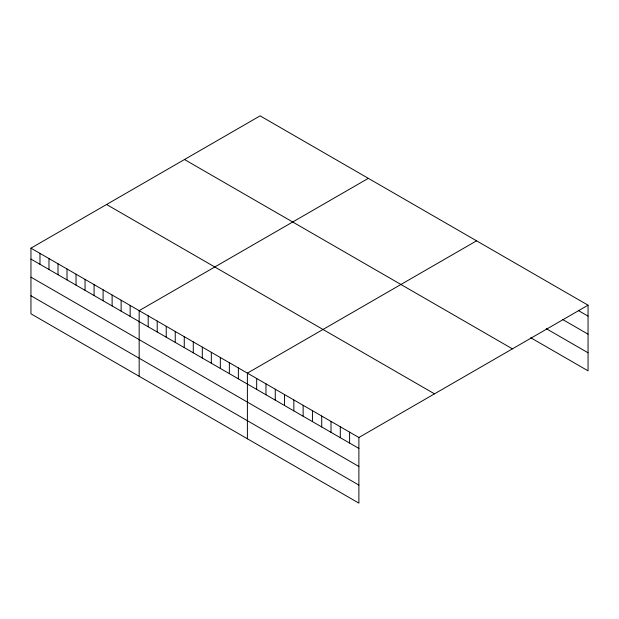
<?xml version="1.0" encoding="UTF-8"?>
<svg xmlns="http://www.w3.org/2000/svg" width="619" height="619" viewBox="0 0 619 619"><rect width="100%" height="100%" fill="white"/><g stroke="black" fill="none" stroke-linecap="round" stroke-linejoin="round"><path stroke-width="0.93" d="M30.95 248.165L358.888 437.501L358.888 503.139L30.95 313.81L30.95 248.165L260.112 115.861L588.05 305.19L588.05 370.835L530.754 337.757M368.328 178.342L139.167 310.645L139.167 376.29M476.553 240.822L247.391 373.125L247.391 438.77M358.888 437.501L588.05 305.19M578.757 310.761L588.05 316.123M562.501 319.427L588.05 334.175M546.237 328.643L588.05 352.784M184.485 159.516L512.424 348.853M106.576 204.502L434.515 393.839M30.95 259.09L358.888 448.427M30.95 277.15L358.888 466.486M30.95 295.75L358.888 485.087M349.596 432.132L349.596 443.065M340.303 426.77L340.303 437.695M331.01 421.407L331.01 432.333M321.725 416.038L321.725 426.971M312.433 410.676L312.433 421.609M303.14 405.313L303.14 416.239M293.847 399.944L293.847 410.877M284.554 394.582L284.554 405.515M275.262 389.219L275.262 400.145M265.969 383.85L265.969 394.783M256.684 378.488L256.684 389.421M238.369 367.918L238.369 378.843M229.355 362.711L229.355 373.644M220.333 357.503L220.333 368.437M211.319 352.296L211.319 363.229M202.297 347.089L202.297 358.022M193.283 341.881L193.283 352.815M184.261 336.674L184.261 347.607M175.247 331.474L175.247 342.4M166.225 326.267L166.225 337.193M157.203 321.06L157.203 331.985M148.189 315.852L148.189 326.778M130.152 305.438L130.152 316.371M121.131 300.23L121.131 311.164M112.116 295.023L112.116 305.956M103.094 289.816L103.094 300.749M94.08 284.608L94.08 295.542M85.058 279.401L85.058 290.334M76.044 274.202L76.044 285.127M67.022 268.994L67.022 279.92M58.008 263.787L58.008 274.712M48.986 258.58L48.986 269.505M39.972 253.372L39.972 264.298"/></g></svg>
